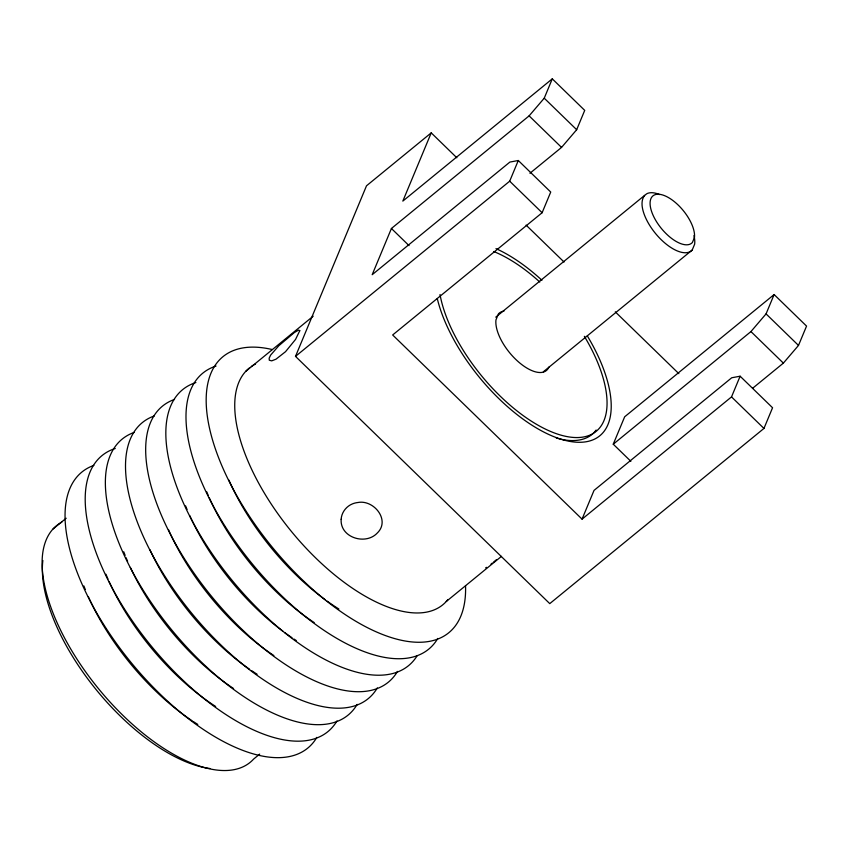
<?xml version="1.0" encoding="UTF-8"?>
<svg xmlns="http://www.w3.org/2000/svg" width="849" height="849" viewBox="0 0 849 849"><rect width="100%" height="100%" fill="white"/><g stroke="black" fill="none" stroke-linecap="round" stroke-linejoin="round"><path stroke-width="1.27" d="M529.925 173.27L561.55 147.408L576.673 129.717L584.717 110.381L552.285 78.84L544.241 98.187L529.118 115.867L391.421 228.487L372.191 274.694L509.878 162.074L518.293 160.503L550.725 192.044L542.118 212.728L392.663 334.973L582.053 519.142L594.024 490.404L731.711 377.773L740.126 376.213L772.558 407.753L763.951 428.437L549.759 603.628L295.505 356.378L366.503 185.804L431.228 132.858L456.847 157.776M431.228 132.858L402.829 201.096L552.285 78.84M295.505 356.378L509.687 181.187L518.293 160.503M630.86 461.325L613.254 444.197L624.662 416.795L774.118 294.55L806.55 326.09L798.495 345.426L783.372 363.117L752.776 388.142M582.053 519.142L731.52 396.897L740.126 376.213M613.254 444.197L750.941 331.577L766.063 313.886L774.118 294.55M659.641 194.58A36.295 16.789 50.7 0 0 646.938 193.668C642.735 195.854 641.727 200.99 642.077 205.331A36.295 16.789 50.7 0 0 663.536 241.869A36.295 16.789 50.7 0 0 692.2 250.041L694.662 244.119A36.295 16.789 50.7 0 0 693.973 235.608M596.125 430.04C587.243 442.456 569.467 442.202 556.233 437.925M496.516 559.618L493.662 562.006M53.041 528.98L66.201 518.219M245.679 371.416L313.175 316.199M495.752 317.155L644.582 195.419M543.371 371.777L692.2 250.041M259.688 754.114L253.618 759.08A152.905 70.711 50.7 0 1 97.55 687.51A152.905 70.711 50.7 0 1 61.797 522.156M446.256 601.506L501.483 556.339M485.67 567.843L486.53 567.334M544.241 98.187L576.673 129.717M766.063 313.886L798.495 345.426M529.118 115.867L561.55 147.408M750.941 331.577L783.372 363.117M509.687 181.187L542.118 212.728M731.52 396.897L763.951 428.437M526.104 225.123L564.054 262.023M615.281 311.838L678.85 373.656M391.421 228.487L409.027 245.616M209.883 768.504A147.185 68.069 50.7 0 1 94.908 688.104A147.185 68.069 50.7 0 1 42.864 560.51M197.775 724.42A152.905 70.711 50.7 0 1 193.243 721.501M192.224 720.833A152.905 70.711 50.7 0 1 88.36 596.73M85.293 589.503A152.905 70.711 50.7 0 1 83.881 585.937M316.857 737.367A178.332 82.48 50.7 0 1 131.213 662.655A178.332 82.48 50.7 0 1 93.889 465.379M215.667 706.495A152.905 70.711 50.7 0 1 109.065 581.459M107.982 579.039A152.905 70.711 50.7 0 1 105.934 574.221M337.021 720.875A178.332 82.48 50.7 0 1 150.549 645.166A178.332 82.48 50.7 0 1 115.252 448.484M233.56 688.528A152.905 70.711 50.7 0 1 130.332 567.397M127.615 561.338A152.905 70.711 50.7 0 1 126.087 557.729M125.121 555.342A152.905 70.711 50.7 0 1 123.752 551.786M587.306 335.886A121.46 56.172 50.7 0 1 565.381 440.44A121.46 56.172 50.7 0 1 437.288 298.657M495.965 248.619A121.46 56.172 50.7 0 1 541.949 280.276M357.174 704.383A178.332 82.48 50.7 0 1 171.53 629.682A178.332 82.48 50.7 0 1 134.206 432.406M257.109 674.244A152.905 70.711 50.7 0 1 251.675 670.689M249.638 669.288A152.905 70.711 50.7 0 1 149.923 549.696M377.327 687.902A178.332 82.48 50.7 0 1 191.683 613.201A178.332 82.48 50.7 0 1 154.359 415.914M273.866 655.555A152.905 70.711 50.7 0 1 168.452 529.574M397.491 671.41A178.332 82.48 50.7 0 1 211.847 596.709A178.332 82.48 50.7 0 1 174.523 399.423M447.869 599.606A152.905 70.711 50.7 0 1 296.163 537.12A152.905 70.711 50.7 0 1 249.277 368.02M251.251 366.535A152.905 70.711 50.7 0 1 255.549 364.009M492.335 563.067A23.273 2.335 -42.3 0 1 491.019 564.097M296.29 640.549A152.905 70.711 50.7 0 1 294.03 639.064M291.992 637.705A152.905 70.711 50.7 0 1 284.839 632.664M282.791 631.147A152.905 70.711 50.7 0 1 189.688 515.513M187.056 509.464A152.905 70.711 50.7 0 1 185.591 505.877M465.539 585.693A178.332 82.48 50.7 0 1 360.538 623.983A178.332 82.48 50.7 0 1 214.139 445.152A178.332 82.48 50.7 0 1 272.221 349.544M416.986 656.001A178.332 82.48 50.7 0 1 230.355 578.201A178.332 82.48 50.7 0 1 195.875 382.538M338.878 609.009A152.905 70.711 50.7 0 1 327.205 601.177M325.156 599.691A152.905 70.711 50.7 0 1 228.922 480.109M314.183 622.582A152.905 70.711 50.7 0 1 209.3 497.811M208.238 495.392A152.905 70.711 50.7 0 1 206.721 491.783M437.797 638.437A178.332 82.48 50.7 0 1 251.336 562.728A178.332 82.48 50.7 0 1 216.039 366.046M548.9 367.086A37.165 17.192 50.7 0 1 524.937 366.842A37.165 17.192 50.7 0 1 498.246 333.604A37.292 17.245 50.7 0 1 495.965 319.882L498.49 313.812A37.292 17.245 50.7 0 1 503.956 311.127M584.356 336.31A115.751 53.529 50.7 0 1 560.616 435.049A115.751 53.529 50.7 0 1 440.015 294.507M493.747 251.516A115.751 53.529 50.7 0 1 539.794 282.017M341.16 519.27C339.833 537.587 365.569 545.589 377.243 533.066C390.71 520.257 373.751 499.329 357.822 502.523A22.392 19.591 34.1 0 0 352.314 503.945C346.137 506.471 341.542 512.552 341.16 519.27M299.782 330.707L295.537 339.441L285.529 351.688L275.999 359.191L271.68 360.857L269.292 360.22L269.165 358.172L270.629 355.105L278.822 345.734L294.295 332.596L298.593 330.081L299.782 330.707M694.45 237.54L692.37 242.527A30.575 14.136 50.7 0 1 655.555 220.082A30.575 14.136 50.7 0 1 665.542 196.077A30.575 14.136 50.7 0 1 694.45 237.54"/></g></svg>
